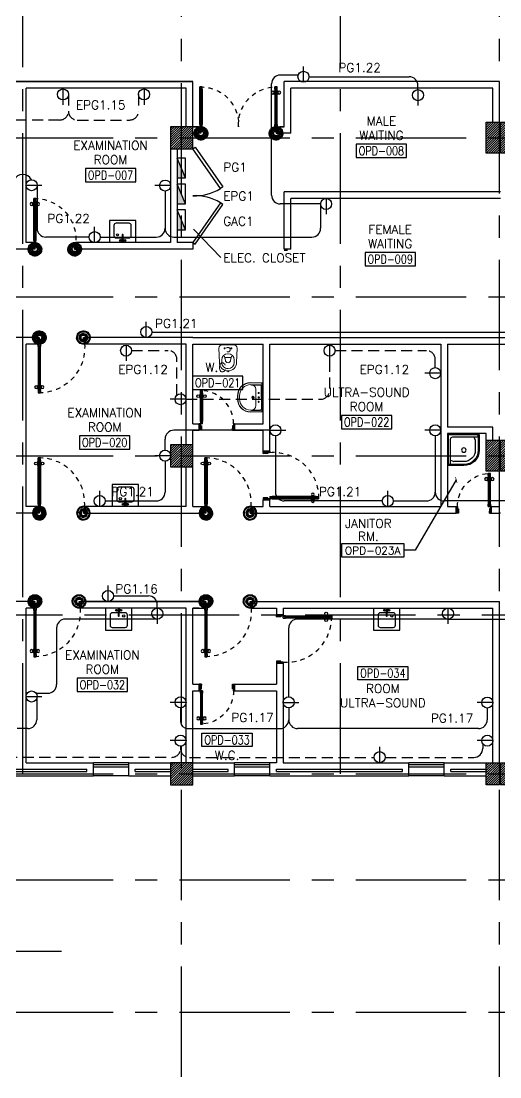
# Model space of a CAD drawing. Extents: x -0.4 to 91.7, y -13.2 to 78.1.
# Drawn here: x 32.76 to 43.61, y -1.11 to 22.79 of the extents above; entities that cross this region are included whole.
import ezdxf
from ezdxf.enums import TextEntityAlignment as Align

# ---------------------------------------------------------------- set-up
doc = ezdxf.new("R2010")
doc.units = 0
doc.header["$MEASUREMENT"] = 0
for name, pattern in [('CENTERX2', [4, 2.5, -0.5, 0.5, -0.5]), ('DASHED', [0.75, 0.5, -0.25]), ('HIDDEN', [0.375, 0.25, -0.125]), ('HIDDEN2', [0.1875, 0.125, -0.0625])]:
    doc.linetypes.add(name, pattern=pattern)
doc.layers.get('0').update_dxf_attribs({"color": 11, "linetype": 'CONTINUOUS'})
for name, color, linetype in [('AXES', 11, 'CENTERX2'), ('COL', 11, 'CONTINUOUS'), ('DOOR', 11, 'CONTINUOUS'), ('E-CLINE', 4, 'CONTINUOUS'), ('E-HLINE', 4, 'HIDDEN'), ('E-PANELBX', 3, 'CONTINUOUS'), ('E-SOCKETS', 4, 'CONTINUOUS'), ('E-WI', 6, 'CONTINUOUS'), ('EJ', 11, 'CONTINUOUS'), ('FIX', 11, 'CONTINUOUS'), ('HAT', 11, 'CONTINUOUS'), ('INSUL', 11, 'CONTINUOUS'), ('ME-FIX', 11, 'CONTINUOUS'), ('RM-BOX', 11, 'CONTINUOUS'), ('RM-NAME', 11, 'CONTINUOUS'), ('RM-NO', 11, 'CONTINUOUS'), ('SHAFT', 11, 'CONTINUOUS'), ('TXT', 11, 'CONTINUOUS'), ('WALL', 11, 'CONTINUOUS'), ('WIN', 11, 'CONTINUOUS')]:
    doc.layers.add(name, color=color, linetype=linetype)
doc.styles.add('ROMANS', font='ROMANS.shx', dxfattribs={"width": 0.6})
doc.dimstyles.new('STANDARD in', dxfattribs={"dimtxt": 0.2, "dimasz": 0.1, "dimexe": 0.07, "dimexo": 0.05, "dimgap": 0.1, "dimtad": 1, "dimdec": 0, "dimlfac": 1000, "dimzin": 0, "dimdsep": 46, "dimtxsty": 'ROMANS', "dimblk": 'ARCHTICK', "dimcen": 0.05, "dimdle": 0.05, "dimclrd": 7, "dimclre": 7, "dimclrt": 2, "dimadec": 0, "dimazin": 0, "dimtfac": 1, "dimtdec": 0, "dimtmove": 2, "dimatfit": 3, "dimldrblk": 'ARCHTICK', "dimfxl": 0, "dimtolj": 1, "dimtzin": 0, "dimarcsym": 0})

# ---------------------------------------------------------------- blocks, each defined once
blk = doc.blocks.new('*X122')
at = {"color": 0}
for p, q in [((49339, 10678), (49822, 11161)), ((49339, 10731), (49769, 11161)), ((49339, 10784), (49716, 11161)), ((49339, 10837), (49663, 11161)), ((49339, 10890), (49610, 11161)), ((49339, 10943), (49557, 11161)), ((49339, 10996), (49504, 11161)), ((49339, 11049), (49451, 11161)), ((49339, 11102), (49398, 11161)), ((49339, 11155), (49345, 11161)), ((49375, 10661), (49839, 11125)), ((49428, 10661), (49839, 11072)), ((49481, 10661), (49839, 11019)), ((49534, 10661), (49839, 10966)), ((49587, 10661), (49839, 10913)), ((49640, 10661), (49839, 10860)), ((49693, 10661), (49839, 10807)), ((49746, 10661), (49839, 10754)), ((49799, 10661), (49839, 10701))]:
    blk.add_line(p, q, dxfattribs=at)
blk = doc.blocks.new('COL50')
at = {"layer": 'COL'}
blk.add_lwpolyline([(-250, 250), (-250, -250), (250, -250), (250, 250)], close=True, dxfattribs=at)
blk = doc.blocks.new('RM1')
at = {"layer": 'RM-BOX'}
blk.add_lwpolyline([(570, -200), (-570, -200), (-570, -500), (570, -500)], close=True, dxfattribs=at)
at = {"layer": 'RM-NAME', "style": 'ROMANS'}
for tag, p in [('ROOMNAME1', (0, 324)), ('ROOMNAME2', (0, 0))]:
    blk.add_attdef(tag, text='', height=200, dxfattribs=at).set_placement(p, align=Align.MIDDLE)
at = {"layer": 'RM-NO', "style": 'ROMANS', "width": 0.8}
blk.add_attdef('ROOMNO', text='', height=200, dxfattribs=at).set_placement((0, -350), align=Align.MIDDLE)
blk = doc.blocks.new('*X84')
at = {"color": 0}
for p, q in [((49339, 17891), (49810, 18361)), ((49339, 17944), (49757, 18361)), ((49339, 17997), (49704, 18361)), ((49339, 18050), (49650, 18361)), ((49339, 18103), (49597, 18361)), ((49339, 18156), (49544, 18361)), ((49339, 18209), (49491, 18361)), ((49339, 18262), (49438, 18361)), ((49339, 18315), (49385, 18361)), ((49363, 17861), (49839, 18338)), ((49416, 17861), (49839, 18285)), ((49469, 17861), (49839, 18232)), ((49522, 17861), (49839, 18179)), ((49575, 17861), (49839, 18125)), ((49628, 17861), (49839, 18072)), ((49681, 17861), (49839, 18019)), ((49734, 17861), (49839, 17966)), ((49787, 17861), (49839, 17913))]:
    blk.add_line(p, q, dxfattribs=at)
blk = doc.blocks.new('*X83')
at = {"color": 0}
for p, q in [((49339, 25103), (49797, 25561)), ((49339, 25156), (49744, 25561)), ((49339, 25209), (49691, 25561)), ((49339, 25262), (49638, 25561)), ((49339, 25315), (49585, 25561)), ((49339, 25368), (49532, 25561)), ((49339, 25421), (49479, 25561)), ((49339, 25474), (49426, 25561)), ((49339, 25527), (49373, 25561)), ((49350, 25061), (49839, 25550)), ((49403, 25061), (49839, 25497)), ((49456, 25061), (49839, 25444)), ((49509, 25061), (49839, 25391)), ((49562, 25061), (49839, 25338)), ((49615, 25061), (49839, 25285)), ((49668, 25061), (49839, 25232)), ((49721, 25061), (49839, 25179)), ((49774, 25061), (49839, 25126)), ((49827, 25061), (49839, 25073))]:
    blk.add_line(p, q, dxfattribs=at)
blk = doc.blocks.new('A$C74DC60CF')
at = {"layer": 'DOOR', "color": 0, "linetype": 'ByBlock'}
for p, q in [((81, 1200), (81, 1250)), ((131, 1250), (81, 1250)), ((81, 1250), (131, 1250)), ((81, 1200), (98, 1200)), ((98, 1200), (98, 1220)), ((98, 1220), (114, 1220)), ((114, 1200), (114, 1220)), ((114, 1200), (131, 1200)), ((131, 1200), (131, 1250)), ((65, 1155), (65, 1090)), ((74, 1155), (65, 1155)), ((74, 1090), (65, 1090)), ((74, 1078), (74, 1168)), ((81, 1168), (74, 1168)), ((74, 1155), (74, 1090)), ((81, 1078), (74, 1078)), ((131, 1168), (138, 1168)), ((131, 1078), (138, 1078)), ((138, 1078), (138, 1168)), ((138, 1155), (138, 1090)), ((138, 1155), (147, 1155)), ((138, 1090), (147, 1090)), ((147, 1155), (147, 1090)), ((56, 150), (56, 0)), ((56, 150), (81, 150)), ((106, 0), (56, 0)), ((98, 200), (81, 200)), ((81, 200), (81, 150)), ((131, 150), (81, 150)), ((81, 150), (81, 100)), ((81, 100), (106, 100)), ((98, 180), (98, 200)), ((114, 180), (98, 180)), ((106, 100), (106, 0)), ((131, 200), (114, 200)), ((114, 200), (114, 180)), ((131, 150), (131, 200)), ((1131, 100), (1106, 100)), ((1106, 100), (1106, 0)), ((1131, 150), (1131, 100)), ((1156, 150), (1131, 150)), ((1156, 150), (1156, 0)), ((1156, 0), (1156, 150)), ((1106, 0), (1156, 0))]:
    blk.add_line(p, q, dxfattribs=at)
at = {"layer": 'DOOR', "linetype": 'ByBlock'}
for p, q in [((81, 200), (81, 1200)), ((98, 200), (98, 1200)), ((114, 200), (114, 1200)), ((131, 1200), (131, 200))]:
    blk.add_line(p, q, dxfattribs=at)
at = {"layer": 'DOOR', "color": 9, "linetype": 'ByBlock'}
for p, q in [((106, 0), (56, 114)), ((106, 0), (56, 40)), ((106, 0), (93, 100)), ((1106, 0), (1156, 114)), ((1106, 0), (1119, 100)), ((1106, 0), (1156, 40))]:
    blk.add_line(p, q, dxfattribs=at)
at = {"layer": 'DOOR', "color": 0, "linetype": 'ByBlock'}
for centre in [(32, 1123), (179, 1123)]:
    blk.add_circle(centre, 32.4, dxfattribs=at)
at = {"layer": 'DOOR', "linetype": 'HIDDEN', "ltscale": 0.5}
blk.add_arc((106, 223), 1028, 355.9414, 91.3941, dxfattribs=at)
at = {"layer": 'DOOR', "color": 9, "linetype": 'ByBlock'}
for centre, radius, start, end in [((106, 0), 154, 103.7142, 108.8947), ((106, 0), 134, 100.72, 111.8402), ((106, 0), 114, 102.6226, 115.9162), ((106, 0), 94.4, 90, 121.9818), ((106, 0), 74.4, 90, 132.2236), ((106, 0), 54.4, 90, 156.7926), ((106, 0), 34.4, 90, 180), ((106, 0), 14.4, 90, 180), ((1106, 0), 94.4, 58.0182, 90), ((1106, 0), 74.4, 47.7764, 90), ((1106, 0), 54.4, 23.2074, 90), ((1106, 0), 34.4, 0, 90), ((1106, 0), 14.4, 0, 90), ((1106, 0), 134, 68.1598, 79.28), ((1106, 0), 154, 71.1053, 76.2858)]:
    blk.add_arc(centre, radius, start, end, dxfattribs=at)
blk = doc.blocks.new('WC')
at = {"layer": 'FIX', "lineweight": 20}
for p, q in [((339, 5), (339, -5)), ((395, 76), (490, 60)), ((475, 141), (538, 141)), ((534, 24), (540, 0)), ((540, 0), (534, -24)), ((674, 5), (674, -5)), ((213, -204), (210, -204)), ((490, -60), (395, -76)), ((538, -141), (475, -141))]:
    blk.add_line(p, q, dxfattribs=at)
at = {"layer": 'FIX', "linetype": 'Continuous', "lineweight": 20}
blk.add_line((420, -47), (420, 45), dxfattribs=at)
at = {"layer": 'FIX', "lineweight": 20}
for points in [[(210, -204, -0.414214), (137, -131), (137, 0), (137, 131, -0.414214), (210, 204)], [(727, -5), (727, 5, 0.414214), (538, 194), (210, 204)], [(727, 5), (727, -5, -0.414214), (538, -194), (210, -204)]]:
    blk.add_lwpolyline(points, format="xyb", dxfattribs=at)
at = {"layer": 'FIX', "linetype": 'HIDDEN2', "lineweight": 20, "ltscale": 0.3}
blk.add_circle((245, 0), 49.8, dxfattribs=at)
at = {"layer": 'FIX', "linetype": 'HIDDEN', "lineweight": 20, "ltscale": 0.05}
for centre in [(213, 78), (213, -77)]:
    blk.add_circle(centre, 11.6, dxfattribs=at)
at = {"layer": 'FIX', "lineweight": 20}
for centre, radius, start, end in [((475, 5), 136, 90, 180), ((464, -18), 82, 51.0758, 71.504), ((473, -7), 68.2, 27.1532, 51.0758), ((538, 5), 136, 360, 90), ((475, -5), 136, 180, 270), ((464, 18), 82, 288.496, 308.9242), ((473, 7), 68.2, 308.9242, 332.8468), ((538, -5), 136, 270, 0)]:
    blk.add_arc(centre, radius, start, end, dxfattribs=at)
at = {"layer": 'FIX', "linetype": 'Continuous', "lineweight": 20}
for centre, start, end in [((443, 46), 88.3879, 182.3338), ((442, -46), 177.6662, 271.6121)]:
    blk.add_arc(centre, 22.3, start, end, dxfattribs=at)
blk = doc.blocks.new('LAV1')
at = {"layer": 'FIX', "linetype": 'ByBlock'}
blk.add_line((-328, -25), (328, -25), dxfattribs=at)
at = {"layer": 'FIX', "linetype": 'Continuous', "lineweight": 20}
for p, q in [((-328, -285), (-328, -25)), ((0, -165), (-187, -165)), ((0, -165), (187, -165)), ((328, -285), (328, -25)), ((-288, -285), (-288, -265)), ((287, -285), (287, -265)), ((0, -535), (-38, -535)), ((0, -575), (-38, -575)), ((0, -535), (38, -535)), ((0, -575), (38, -575))]:
    blk.add_line(p, q, dxfattribs=at)
at = {"layer": 'FIX', "linetype": 'ByBlock', "ltscale": 0.3}
for p, q in [((-288, -265), (-288, -60)), ((0, -35), (-262, -35)), ((0, -35), (262, -35)), ((287, -265), (287, -60))]:
    blk.add_line(p, q, dxfattribs=at)
at = {"layer": 'FIX', "linetype": 'DASHED', "lineweight": 20, "ltscale": 0.04}
for p, q in [((-36, -230), (37, -230)), ((0, -194), (0, -266))]:
    blk.add_line(p, q, dxfattribs=at)
at = {"layer": 'FIX', "lineweight": 20}
for p, q in [((-16, -101), (15, -101)), ((0, -85), (0, -116))]:
    blk.add_line(p, q, dxfattribs=at)
at = {"layer": 'FIX', "linetype": 'Continuous', "lineweight": 20}
blk.add_lwpolyline([(295, -25), (0, -25), (-328, -25), (-334, -285, 0.414214), (-38, -582), (0, -582), (38, -582, 0.414214), (334, -285), (328, -25), (0, -25)], format="xyb", dxfattribs=at)
at = {"layer": 'FIX', "linetype": 'HIDDEN', "lineweight": 20, "ltscale": 0.05}
for centre in [(-100, -101), (100, -101)]:
    blk.add_circle(centre, 12.4, dxfattribs=at)
at = {"layer": 'FIX', "lineweight": 20}
for centre, radius in [((0, -230), 29.5), ((0, -230), 22.5), ((0, -101), 15.5)]:
    blk.add_circle(centre, radius, dxfattribs=at)
at = {"layer": 'FIX', "linetype": 'ByBlock', "ltscale": 0.3}
for centre, start, end in [((-262, -60), 90, 180), ((262, -60), 0, 90)]:
    blk.add_arc(centre, 25, start, end, dxfattribs=at)
at = {"layer": 'FIX', "linetype": 'Continuous', "lineweight": 20}
for centre, radius, start, end in [((-187, -265), 100, 90, 180), ((187, -265), 100, 0, 90), ((-38, -285), 290, 180, 270), ((-38, -285), 250, 180, 270), ((38, -285), 290, 270, 0), ((38, -285), 250, 270, 0)]:
    blk.add_arc(centre, radius, start, end, dxfattribs=at)
blk = doc.blocks.new('JAN-001')
for p, q in [((730, -30), (30, -30)), ((30, -30), (30, -730)), ((80, -130), (80, -705)), ((705, -80), (130, -80)), ((610, -80), (635, -152)), ((640, -380), (640, -184)), ((688, -30), (704, -76)), ((705, -380), (705, -84)), ((730, -380), (730, -30)), ((30, -688), (76, -704)), ((80, -610), (152, -635)), ((84, -705), (380, -705)), ((184, -640), (380, -640)), ((30, -730), (380, -730))]:
    blk.add_line(p, q)
blk.add_circle((380, -380), 50)
for centre, radius, start, end in [((130, -130), 50, 90, 180), ((540, -184), 100, 0, 19.0039), ((680, -84), 25, 0, 19.0039), ((380, -380), 350, 270, 0), ((380, -380), 325, 270, 0), ((380, -380), 260, 270, 0), ((84, -680), 25, 250.9961, 270), ((184, -540), 100, 250.9961, 270)]:
    blk.add_arc(centre, radius, start, end)
blk = doc.blocks.new('A$C272A55A0')
at = {"layer": 'DOOR', "color": 0, "linetype": 'ByBlock'}
for p, q in [((0, 900), (0, 1050)), ((50, 1050), (0, 1050)), ((50, 950), (50, 1050)), ((1750, 950), (1750, 1050)), ((1750, 1050), (1800, 1050)), ((1800, 1050), (1800, 900)), ((0, 900), (25, 900)), ((25, 950), (50, 950)), ((25, 900), (25, 950)), ((75, 900), (25, 900)), ((25, 850), (25, 900)), ((42, 850), (25, 850)), ((58, 870), (42, 870)), ((42, 870), (42, 850)), ((58, 850), (58, 870)), ((75, 850), (58, 850)), ((75, 900), (75, 850)), ((1725, 900), (1775, 900)), ((1725, 900), (1725, 850)), ((1725, 850), (1742, 850)), ((1742, 870), (1758, 870)), ((1742, 850), (1742, 870)), ((1775, 950), (1750, 950)), ((1758, 870), (1758, 850)), ((1758, 850), (1775, 850)), ((1775, 900), (1775, 950)), ((1800, 900), (1775, 900)), ((1775, 850), (1775, 900)), ((25, 50), (42, 50)), ((25, 50), (25, 0)), ((25, 0), (75, 0)), ((75, 0), (25, 0)), ((42, 50), (42, 30)), ((42, 30), (58, 30)), ((58, 50), (75, 50)), ((58, 50), (58, 30)), ((75, 50), (75, 0)), ((1718, 160), (1709, 160)), ((1709, 95), (1709, 160)), ((1718, 95), (1709, 95)), ((1725, 173), (1718, 173)), ((1718, 173), (1718, 83)), ((1718, 95), (1718, 160)), ((1725, 83), (1718, 83)), ((1742, 50), (1725, 50)), ((1725, 50), (1725, 0)), ((1775, 0), (1725, 0)), ((1725, 0), (1775, 0)), ((1742, 50), (1742, 30)), ((1758, 30), (1742, 30)), ((1775, 50), (1758, 50)), ((1758, 50), (1758, 30)), ((1775, 173), (1782, 173)), ((1775, 83), (1782, 83)), ((1775, 50), (1775, 0)), ((1782, 173), (1782, 83)), ((1782, 160), (1791, 160)), ((1782, 95), (1782, 160)), ((1782, 95), (1791, 95)), ((1791, 95), (1791, 160))]:
    blk.add_line(p, q, dxfattribs=at)
at = {"layer": 'DOOR', "color": 9, "linetype": 'ByBlock'}
for p, q in [((50, 1050), (0, 1010)), ((50, 1050), (0, 937)), ((50, 1050), (37, 950)), ((1750, 1050), (1800, 1010)), ((1750, 1050), (1800, 937)), ((1750, 1050), (1763, 950))]:
    blk.add_line(p, q, dxfattribs=at)
at = {"layer": 'DOOR', "linetype": 'ByBlock'}
for p, q in [((25, 850), (25, 50)), ((42, 850), (42, 50)), ((58, 850), (58, 50)), ((75, 50), (75, 850)), ((1725, 50), (1725, 850)), ((1742, 850), (1742, 50)), ((1758, 850), (1758, 50)), ((1775, 850), (1775, 50))]:
    blk.add_line(p, q, dxfattribs=at)
at = {"layer": 'DOOR', "color": 0, "linetype": 'ByBlock'}
for centre in [(1676, 128), (1824, 128)]:
    blk.add_circle(centre, 32.4, dxfattribs=at)
at = {"layer": 'DOOR', "color": 9, "linetype": 'ByBlock'}
for centre, radius, start, end in [((50, 1050), 54.4, 203.2074, 270), ((50, 1050), 74.4, 227.7764, 270), ((50, 1050), 94.4, 238.0182, 270), ((50, 1050), 34.4, 180, 270), ((50, 1050), 14.4, 180, 270), ((1750, 1050), 14.4, 270, 0), ((1750, 1050), 34.4, 270, 0), ((1750, 1050), 54.4, 270, 336.7926), ((1750, 1050), 74.4, 270, 312.2236), ((1750, 1050), 94.4, 270, 301.9818), ((50, 1050), 114, 244.0838, 257.3774), ((50, 1050), 134, 248.1598, 259.28), ((50, 1050), 154, 251.1053, 256.2858), ((1750, 1050), 114, 282.6226, 295.9162), ((1750, 1050), 134, 280.72, 291.8402), ((1750, 1050), 154, 283.7142, 288.8947)]:
    blk.add_arc(centre, radius, start, end, dxfattribs=at)
at = {"layer": 'DOOR', "linetype": 'HIDDEN', "ltscale": 0.5}
for centre, start, end in [((50, 851), 268.3174, 3.2965), ((1750, 851), 176.7035, 271.6826)]:
    blk.add_arc(centre, 851, start, end, dxfattribs=at)
at = {"layer": 'WALL', "linetype": 'ByBlock'}
blk.add_line((1800, 900), (1800, 1050), dxfattribs=at)
blk = doc.blocks.new('C11')
at = {"layer": 'HAT'}
h = blk.add_hatch(dxfattribs=at)
h.set_pattern_fill('ANSI31', color=256, scale=300, style=0)
h.set_pattern_definition([(45, (-383765.23, -62181), (-26.5165043, 26.5165043), [])])
h.paths.add_polyline_path([(-20, 350), (-20, 700), (-320, 700), (-320, 350)])
h.paths.add_polyline_path([(-320, 0), (-20, 0), (-20, 350), (-320, 350)])
h = blk.add_hatch(dxfattribs=at)
h.set_pattern_fill('ANSI31', color=256, scale=300, style=0)
h.set_pattern_definition([(45, (-383445.23, -62181), (-26.5165043, 26.5165043), [])])
h.paths.add_polyline_path([(300, 350), (300, 700), (0, 700), (0, 350)])
h.paths.add_polyline_path([(0, 0), (300, 0), (300, 350), (0, 350)])
at = {"layer": 'COL'}
for points in [[(-20, 700), (-20, 0), (-320, 0), (-320, 700)], [(300, 700), (300, 0), (0, 0), (0, 700)]]:
    blk.add_lwpolyline(points, close=True, dxfattribs=at)
blk = doc.blocks.new('C-300')
at = {"layer": 'HAT', "linetype": 'ByBlock', "ltscale": 0.3}
h = blk.add_hatch(dxfattribs=at)
h.set_pattern_fill('ANSI31', color=8, scale=300, style=0)
h.set_pattern_definition([(45, (-258496.182, -82361.005), (-26.5165043, 26.5165043), [])])
h.paths.add_polyline_path([(300, 500), (0, 500), (0, 250), (300, 250)])
h.paths.add_polyline_path([(300, 250), (0, 250), (0, 0), (300, 0)])
at = {"layer": 'COL'}
blk.add_lwpolyline([(0, 500), (300, 500), (300, 0), (0, 0)], close=True, dxfattribs=at)
blk = doc.blocks.new('C-300A')
at = {"layer": 'SHAFT', "color": 6, "linetype": 'ByBlock', "ltscale": 0.3}
for p in [(-300, 0), (20, 0)]:
    blk.add_blockref('C-300', p, dxfattribs=at)
blk = doc.blocks.new('DOOR80')
at = {"layer": 'DOOR', "color": 7, "linetype": 'ByBlock'}
for p, q in [((-150, 800), (0, 800)), ((-150, 800), (-150, 775)), ((0, 800), (-150, 800)), ((-150, 775), (-100, 775)), ((0, 750), (-114, 800)), ((-100, 775), (-100, 750)), ((0, 750), (-100, 763)), ((-100, 750), (0, 750)), ((0, 750), (-40, 800)), ((0, 750), (0, 800)), ((-850, 75), (-900, 75)), ((-900, 75), (-900, 25)), ((-900, 25), (-900, 75)), ((-850, 25), (-900, 25)), ((-850, 58), (-870, 58)), ((-870, 42), (-870, 58)), ((-850, 42), (-870, 42)), ((-850, 58), (-850, 75)), ((-850, 25), (-850, 42)), ((-727, 82), (-817, 82)), ((-817, 75), (-817, 82)), ((-817, 25), (-817, 18)), ((-727, 18), (-817, 18)), ((-805, 91), (-740, 91)), ((-805, 82), (-805, 91)), ((-805, 82), (-740, 82)), ((-805, 18), (-740, 18)), ((-805, 18), (-805, 9)), ((-805, 9), (-740, 9)), ((-740, 82), (-740, 91)), ((-740, 18), (-740, 9)), ((-727, 75), (-727, 82)), ((-727, 25), (-727, 18)), ((-150, 75), (-200, 75)), ((-200, 75), (-200, 58)), ((-200, 58), (-180, 58)), ((-180, 42), (-200, 42)), ((-200, 42), (-200, 25)), ((-200, 25), (-150, 25)), ((-180, 58), (-180, 42)), ((-150, 75), (-150, 25)), ((-150, 25), (-100, 25)), ((-150, 0), (-150, 25)), ((0, 0), (-150, 0)), ((0, 50), (-114, 0)), ((-100, 25), (-100, 50)), ((0, 50), (-100, 37)), ((-100, 50), (0, 50)), ((0, 50), (-40, 0)), ((0, 50), (0, 0))]:
    blk.add_line(p, q, dxfattribs=at)
at = {"layer": 'DOOR', "linetype": 'ByBlock'}
for p, q in [((-850, 75), (-200, 75)), ((-200, 58), (-850, 58)), ((-200, 42), (-850, 42)), ((-200, 25), (-850, 25))]:
    blk.add_line(p, q, dxfattribs=at)
at = {"layer": 'DOOR', "color": 7, "linetype": 'ByBlock'}
for centre in [(-772, 124), (-772, -24)]:
    blk.add_circle(centre, 32.4, dxfattribs=at)
at = {"layer": 'DOOR', "linetype": 'HIDDEN', "ltscale": 0.5}
blk.add_arc((-149, 23), 752, 90.0695, 176.0204, dxfattribs=at)
at = {"layer": 'DOOR', "color": 7, "linetype": 'ByBlock'}
for centre, radius, start, end in [((0, 750), 154, 161.1053, 166.2858), ((0, 750), 134, 158.1598, 169.28), ((0, 750), 94.4, 148.0182, 180), ((0, 750), 74.4, 137.7764, 180), ((0, 750), 54.4, 113.2074, 180), ((0, 750), 34.4, 90, 180), ((0, 750), 14.4, 90, 180), ((0, 50), 154, 193.7142, 198.8947), ((0, 50), 134, 190.72, 201.8402), ((0, 50), 114, 192.6226, 205.9162), ((0, 50), 94.4, 180, 211.9818), ((0, 50), 74.4, 180, 222.2236), ((0, 50), 54.4, 180, 246.7926), ((0, 50), 34.4, 180, 270), ((0, 50), 14.4, 180, 270)]:
    blk.add_arc(centre, radius, start, end, dxfattribs=at)
blk = doc.blocks.new('A$C24ED45A6')
at = {"layer": 'DOOR', "color": 0, "linetype": 'ByBlock'}
for p, q in [((909, 1055), (909, 990)), ((918, 1055), (909, 1055)), ((918, 990), (909, 990)), ((918, 978), (918, 1068)), ((925, 1068), (918, 1068)), ((918, 1055), (918, 990)), ((925, 978), (918, 978)), ((925, 1100), (925, 1150)), ((925, 1150), (975, 1150)), ((975, 1150), (925, 1150)), ((942, 1100), (925, 1100)), ((942, 1100), (942, 1120)), ((958, 1120), (942, 1120)), ((958, 1100), (958, 1120)), ((975, 1100), (958, 1100)), ((975, 1100), (975, 1150)), ((975, 1068), (982, 1068)), ((975, 978), (982, 978)), ((982, 978), (982, 1068)), ((982, 1055), (982, 990)), ((982, 1055), (991, 1055)), ((982, 990), (991, 990)), ((991, 1055), (991, 990)), ((0, 0), (0, 150)), ((0, 150), (25, 150)), ((50, 0), (0, 0)), ((25, 150), (25, 100)), ((25, 100), (50, 100)), ((50, 100), (50, 0)), ((925, 150), (925, 200)), ((925, 200), (942, 200)), ((925, 150), (975, 150)), ((942, 200), (942, 180)), ((942, 180), (958, 180)), ((975, 100), (950, 100)), ((950, 100), (950, 0)), ((958, 180), (958, 200)), ((958, 200), (975, 200)), ((975, 200), (975, 150)), ((1000, 150), (975, 150)), ((975, 150), (975, 100)), ((1000, 150), (1000, 0)), ((950, 0), (1000, 0))]:
    blk.add_line(p, q, dxfattribs=at)
at = {"layer": 'DOOR', "linetype": 'ByBlock'}
for p, q in [((925, 1100), (925, 200)), ((942, 200), (942, 1100)), ((958, 200), (958, 1100)), ((975, 200), (975, 1100))]:
    blk.add_line(p, q, dxfattribs=at)
at = {"layer": 'DOOR', "color": 9, "linetype": 'ByBlock'}
for p, q in [((50, 0), (0, 114)), ((50, 0), (0, 40)), ((50, 0), (37, 100)), ((950, 0), (1000, 114)), ((950, 0), (963, 100)), ((950, 0), (1000, 40))]:
    blk.add_line(p, q, dxfattribs=at)
at = {"layer": 'DOOR', "color": 0, "linetype": 'ByBlock'}
for centre in [(876, 1023), (1024, 1023)]:
    blk.add_circle(centre, 32.4, dxfattribs=at)
at = {"layer": 'DOOR', "linetype": 'HIDDEN', "ltscale": 0.5}
blk.add_arc((950, 222), 928, 88.456, 184.4816, dxfattribs=at)
at = {"layer": 'DOOR', "color": 9, "linetype": 'ByBlock'}
for centre, radius, start, end in [((50, 0), 154, 103.7142, 108.8947), ((50, 0), 134, 100.72, 111.8402), ((50, 0), 114, 102.6226, 115.9162), ((50, 0), 94.4, 90, 121.9818), ((50, 0), 74.4, 90, 132.2236), ((50, 0), 54.4, 90, 156.7926), ((50, 0), 34.4, 90, 180), ((50, 0), 14.4, 90, 180), ((950, 0), 94.4, 58.0182, 90), ((950, 0), 74.4, 47.7764, 90), ((950, 0), 54.4, 23.2074, 90), ((950, 0), 34.4, 0, 90), ((950, 0), 14.4, 0, 90), ((950, 0), 134, 68.1598, 79.28), ((950, 0), 114, 64.0838, 77.3774), ((950, 0), 154, 71.1053, 76.2858)]:
    blk.add_arc(centre, radius, start, end, dxfattribs=at)
at = {"layer": 'WALL'}
blk.add_line((1000, 0), (1000, 150), dxfattribs=at)
blk = doc.blocks.new('A$C180A3EE7')
at = {"layer": 'ME-FIX'}
blk.add_lwpolyline([(0.593, 0), (0.593, 0.5), (0, 0.5), (0, 0)], dxfattribs=at)
blk.add_lwpolyline([(0.309, 0.107), (0.443, 0.107, 0.414214), (0.493, 0.157), (0.493, 0.388, 0.414214), (0.443, 0.438), (0.15, 0.438, 0.414214), (0.1, 0.388), (0.1, 0.157, 0.414214), (0.15, 0.107), (0.284, 0.107)], format="xyb", dxfattribs=at)
blk.add_lwpolyline([(0.28, 0.019), (0.312, 0.019), (0.306, 0.174, 1), (0.286, 0.174)], format="xyb", close=True, dxfattribs=at)
for centre, radius in [((0.182, 0.177), 0.0255), ((0.247, 0.05), 0.0217), ((0.247, 0.05), 0.014), ((0.346, 0.05), 0.0217), ((0.346, 0.05), 0.014)]:
    blk.add_circle(centre, radius, dxfattribs=at)
blk = doc.blocks.new('E-PBX')
at = {"layer": 'E-PANELBX'}
h = blk.add_hatch(color=256, dxfattribs=at)
h.paths.add_polyline_path([(34, 190), (-225, 190), (34, 81)])
h.paths.add_polyline_path([(225, 190), (34, 190), (34, 81), (225, 0)])
blk.add_line((225, 0), (-225, 190), dxfattribs=at)
blk.add_lwpolyline([(-225, 190), (225, 190), (225, 0), (-225, 0)], close=True, dxfattribs=at)

msp = doc.modelspace()

# ---------------------------------------------------------------- linework, layer by layer
at = {"layer": 'AXES'}
for p, q in [((36.4014, -1.1143), (36.4014, 77.3632)), ((43.6014, -1.1143), (43.6014, 77.0224)), ((32.8014, 5.75), (32.8014, 64.57)), ((40.0014, 5.75), (40.0014, 64.57)), ((0.35, 20.15), (69.4414, 20.15)), ((0.35, 16.55), (69.4414, 16.55)), ((0.35, 12.95), (69.4414, 12.95)), ((11.2014, 9.35), (69.4414, 9.35)), ((0.35, 5.75), (70.6414, 5.75)), ((0.35, 3.35), (69.4414, 3.35)), ((0.35, 3.35), (77.8414, 3.35)), ((0.35, 0.35), (67.6414, 0.35)), ((0.35, 0.35), (67.6414, 0.35))]:
    msp.add_line(p, q, dxfattribs=at)
at = {"layer": 'E-CLINE', "color": 4}
for p, q in [((39.0425, 21.57), (38.637, 21.57)), ((41.7554, 21.2387), (41.7554, 21.33)), ((38.7264, 17.6032), (38.8014, 17.6032)), ((33.5671, 9.05), (33.5671, 7.7703)), ((33.1035, 7.5703), (33.3671, 7.5703)), ((33.1172, 7.4981), (33.1172, 6.9734)), ((36.3781, 7.2408), (36.3781, 6.9234)), ((38.8281, 7.2408), (38.8281, 6.9734)), ((43.3264, 7.2364), (43.3264, 6.9734)), ((32.9172, 6.7734), (32.6747, 6.7734)), ((36.5281, 6.7734), (38.6285, 6.7734)), ((43.1264, 6.7734), (39.0285, 6.7734)), ((43.2219, 6.4299), (43.2219, 6.3201))]:
    msp.add_line(p, q, dxfattribs=at)
at = {"layer": 'E-CLINE'}
for p, q in [((39.2859, 21.53), (41.5554, 21.53)), ((38.437, 18.85), (38.437, 21.37)), ((33.1264, 19.0754), (33.1264, 18.1)), ((36.0264, 18.9428), (36.0264, 18.1)), ((39.5493, 18.65), (38.637, 18.65)), ((39.5493, 18.65), (39.5493, 18.1)), ((34.3051, 17.9), (33.3264, 17.9)), ((34.5551, 17.9), (35.8264, 17.9)), ((36.2264, 17.9), (39.3493, 17.9)), ((35.7246, 15.75), (45.0322, 15.75)), ((38.4014, 13.5265), (36.2264, 13.5265)), ((38.5264, 13.4015), (38.5264, 12.125)), ((42.1464, 13.4015), (42.1464, 12.125)), ((36.0264, 13.075), (36.0264, 13.3265)), ((36.0264, 12.825), (36.0264, 12.125)), ((34.6693, 11.925), (35.8264, 11.925)), ((40.9465, 11.925), (38.7264, 11.925)), ((41.1965, 11.925), (41.9464, 11.925)), ((45.0203, 11.925), (42.3464, 11.925)), ((34.8585, 9.775), (35.6502, 9.775)), ((35.8502, 9.5), (35.8502, 9.575)), ((35.8502, 9.25), (33.7671, 9.25)), ((42.4343, 9.25), (39.0264, 9.25)), ((42.4343, 9.25), (45.1276, 9.25)), ((38.8264, 7.4908), (38.8264, 9.05))]:
    msp.add_line(p, q, dxfattribs=at)
for centre, radius, start, end in [((38.637, 21.37), 0.2, 90, 180), ((41.5554, 21.33), 0.2, 0, 90), ((32.8033, 19.0977), 0.2232, 27.41543, 154.75293), ((38.637, 18.85), 0.2, 180, 270), ((33.3264, 18.1), 0.2, 180, 270), ((35.8264, 18.1), 0.2, 270, 0), ((36.2264, 18.1), 0.2, 180, 270), ((39.3493, 18.1), 0.2, 270, 0), ((36.2264, 13.3265), 0.2, 90, 180), ((35.8264, 12.125), 0.2, 270, 0), ((38.7264, 12.125), 0.2, 180, 270), ((41.9464, 12.125), 0.2, 270, 0), ((42.3464, 12.125), 0.2, 180, 270), ((35.6502, 9.575), 0.2, 0, 90), ((33.7671, 9.05), 0.2, 90, 180), ((39.0264, 9.05), 0.2, 90, 180), ((43.0219, 6.3201), 0.2, 270, 0)]:
    msp.add_arc(centre, radius, start, end, dxfattribs=at)
at = {"layer": 'E-CLINE', "color": 4}
for centre, radius, start, end in [((33.3671, 7.7703), 0.2, 270, 0), ((32.9172, 6.9734), 0.2, 270, 0), ((38.6281, 6.9734), 0.2, 270, 0), ((38.6281, 6.9734), 0.2, 270, 0), ((39.0281, 6.9734), 0.2, 180, 270), ((43.1264, 6.9734), 0.2, 270, 0), ((36.5281, 6.9234), 0.15, 180, 270)]:
    msp.add_arc(centre, radius, start, end, dxfattribs=at)
at = {"layer": 'E-HLINE', "color": 4}
for p, q in [((33.8372, 21.13), (33.8372, 20.7507)), ((35.4236, 21.13), (35.4236, 20.7507)), ((33.6372, 20.5507), (32.0933, 20.5507)), ((34.0372, 20.5507), (35.2236, 20.5507)), ((35.2677, 15.33), (36.0952, 15.33)), ((39.8769, 15.33), (41.9464, 15.33)), ((36.2952, 14.324), (36.2952, 15.13)), ((39.7519, 15.0967), (39.7519, 14.429)), ((42.1464, 14.9441), (42.1464, 15.13)), ((36.5014, 14.229), (39.5519, 14.229)), ((36.3764, 6.3735), (36.3764, 6.3201)), ((29.4264, 6.125), (36.1325, 6.125)), ((36.5764, 6.1201), (40.764, 6.1201)), ((41.0138, 6.1201), (43.0219, 6.1201))]:
    msp.add_line(p, q, dxfattribs=at)
for centre, start, end in [((33.6372, 20.7507), 270, 0), ((34.0372, 20.7507), 180, 270), ((35.2236, 20.7507), 270, 0), ((36.0952, 15.13), 0, 90), ((41.9464, 15.13), 0, 90), ((39.5519, 14.429), 270, 0), ((36.1764, 6.3201), 270, 0), ((36.5764, 6.3201), 180, 270)]:
    msp.add_arc(centre, 0.2, start, end, dxfattribs=at)
at = {"layer": 'E-SOCKETS'}
for p, q in [((39.1609, 21.405), (39.1609, 21.7633)), ((33.7122, 21.255), (33.7122, 20.8967)), ((35.5486, 21.255), (35.5486, 20.8967)), ((41.755, 21.2387), (41.755, 20.8804)), ((32.8764, 19.0754), (33.2348, 19.0754)), ((36.1514, 19.0678), (35.7931, 19.0678)), ((39.6743, 18.775), (39.6743, 18.4167)), ((34.4301, 17.775), (34.4301, 18.1333)), ((35.5996, 15.625), (35.5996, 15.9833)), ((35.1427, 15.455), (35.1427, 15.0967)), ((39.7519, 15.455), (39.7519, 15.0967)), ((42.2714, 14.8191), (41.9131, 14.8191)), ((36.5014, 14.229), (36.1431, 14.229)), ((38.4014, 13.5265), (38.7598, 13.5265)), ((42.2714, 13.5265), (41.9131, 13.5265)), ((36.1514, 12.95), (35.7931, 12.95)), ((34.5443, 11.8), (34.5443, 12.1583)), ((41.0715, 11.8), (41.0715, 12.1583)), ((34.7335, 9.65), (34.7335, 10.0083)), ((35.8502, 9.5), (35.8502, 9.1417)), ((42.4343, 9.5), (42.4343, 9.1417)), ((32.8764, 7.4981), (33.2348, 7.4981)), ((36.5014, 7.3658), (36.1431, 7.3658)), ((38.7014, 7.3658), (39.0598, 7.3658)), ((43.4514, 7.3614), (43.0931, 7.3614)), ((36.5014, 6.4985), (36.1431, 6.4985)), ((43.4514, 6.4985), (43.0931, 6.4985)), ((40.8889, 6), (40.8889, 6.3583))]:
    msp.add_line(p, q, dxfattribs=at)
for centre in [(39.1609, 21.53), (33.7122, 21.13), (35.5486, 21.13), (41.755, 21.1137), (33.0014, 19.0754), (36.0264, 19.0678), (39.6743, 18.65), (34.4301, 17.9), (35.5996, 15.75), (35.1427, 15.33), (39.7519, 15.33), (42.1464, 14.8191), (36.3764, 14.229), (38.5264, 13.5265), (42.1464, 13.5265), (36.0264, 12.95), (34.5443, 11.925), (41.0715, 11.925), (34.7335, 9.775), (35.8502, 9.375), (42.4343, 9.375), (33.0014, 7.4981), (36.3764, 7.3658), (38.8264, 7.3658), (43.3264, 7.3614), (36.3764, 6.4985), (43.3264, 6.4985), (40.8889, 6.125)]:
    msp.add_circle(centre, 0.125, dxfattribs=at)
at = {"layer": 'E-WI', "color": 4}
for points in [[(36.5075, 19.4839, 0, 0.1162, 0), (36.7397, 19.4939, 0, 0, 0), (36.8111, 19.4978, 0, 0, 0), (37.2136, 19.4997, 0, 0, 0)], [(36.5075, 18.831, 0, 0.1162, 0), (36.7397, 18.8409, 0, 0, 0), (36.8111, 18.8448, 0, 0, 0), (37.2136, 18.8467, 0, 0, 0)], [(36.5075, 18.2596, 0, 0.1162, 0), (36.7397, 18.2695, 0, 0, 0), (36.8111, 18.2734, 0, 0, 0), (37.2136, 18.2754, 0, 0, 0)]]:
    msp.add_lwpolyline(points, format="xyseb", dxfattribs=at)
at = {"layer": 'HAT'}
msp.add_line((36.6714, 18.0784), (37.2917, 17.4416), dxfattribs=at)
at = {"layer": 'INSUL'}
for p, q in [((31.3514, 5.85), (34.2514, 5.85)), ((31.3514, 5.8), (34.2514, 5.8)), ((34.2514, 5.8), (34.2514, 5.85)), ((35.3514, 5.8), (35.3514, 5.85)), ((35.3514, 5.85), (36.1514, 5.85)), ((35.3514, 5.8), (36.1514, 5.8)), ((36.6514, 5.85), (37.4514, 5.85)), ((36.6514, 5.8), (37.4514, 5.8)), ((37.4514, 5.8), (37.4514, 5.85)), ((38.5514, 5.85), (41.4014, 5.85)), ((38.5514, 5.8), (38.5514, 5.85)), ((38.5514, 5.8), (41.4014, 5.8)), ((41.4014, 5.8), (41.4014, 5.85)), ((42.5014, 5.8), (42.5014, 5.85)), ((42.5014, 5.85), (43.3014, 5.85)), ((42.5014, 5.8), (43.3014, 5.8))]:
    msp.add_line(p, q, dxfattribs=at)
at = {"layer": 'RM-BOX'}
msp.add_lwpolyline([(41.4444, 10.9588), (40.0256, 10.9588), (40.0256, 10.6588), (41.4444, 10.6588)], close=True, dxfattribs=at)
at = {"layer": 'TXT', "color": 6}
msp.add_line((22.1874, 1.7351), (33.6821, 1.7351), dxfattribs=at)
at = {"layer": 'WALL'}
for p, q in [((36.6514, 21.425), (30.4764, 21.425)), ((31.8514, 21.425), (36.6514, 21.425)), ((36.6514, 20.4), (36.6514, 21.425)), ((43.6014, 21.425), (38.7264, 21.425)), ((38.7264, 20.4), (38.7264, 21.425)), ((43.6014, 20.4), (43.6014, 21.425)), ((36.5014, 21.275), (32.8764, 21.275)), ((32.8764, 17.775), (32.8764, 21.275)), ((36.5014, 20.4), (36.5014, 21.275)), ((43.4514, 21.275), (38.8764, 21.275)), ((38.8764, 20.25), (38.8764, 21.275)), ((43.4514, 20.5), (43.4514, 21.275)), ((36.6514, 20.4), (36.7889, 20.4)), ((36.7889, 20.4), (36.6514, 20.4)), ((36.7889, 20.4), (36.7889, 20.25)), ((38.5889, 20.4), (38.5889, 20.25)), ((38.5889, 20.4), (38.7264, 20.4)), ((38.7264, 20.4), (38.6264, 20.4)), ((36.7889, 20.25), (36.6514, 20.25)), ((36.7264, 20.25), (36.7889, 20.25)), ((38.7264, 20.25), (38.5889, 20.25)), ((38.8764, 20.25), (38.6264, 20.25)), ((36.1514, 19.9), (36.1514, 17.775)), ((36.3014, 19.9), (36.3014, 17.775)), ((43.6214, 18.925), (38.7264, 18.925)), ((38.7264, 17.625), (38.7264, 18.925)), ((43.6214, 18.775), (38.8764, 18.775)), ((38.8764, 17.625), (38.8764, 18.775)), ((33.0264, 17.775), (32.8764, 17.775)), ((33.0264, 17.625), (33.0264, 17.775)), ((34.0264, 17.625), (34.0264, 17.775)), ((36.1514, 17.775), (34.0264, 17.775)), ((36.6514, 17.775), (36.3014, 17.775)), ((36.6514, 17.775), (36.6514, 17.625)), ((33.0264, 17.625), (30.2514, 17.625)), ((36.6514, 17.625), (34.0264, 17.625)), ((38.8764, 17.625), (38.7264, 17.625)), ((33.1264, 15.625), (32.4764, 15.625)), ((33.1264, 15.475), (33.1264, 15.625)), ((36.6514, 15.625), (34.2264, 15.625)), ((34.2264, 15.475), (34.2264, 15.625)), ((36.6514, 15.625), (46.0964, 15.625)), ((32.8764, 11.8), (32.8764, 15.475)), ((33.1264, 15.475), (32.8764, 15.475)), ((33.1264, 15.475), (33.1264, 15.475)), ((36.5014, 15.475), (34.2264, 15.475)), ((34.2264, 15.475), (34.2264, 15.475)), ((36.5014, 13.2), (36.5014, 15.475)), ((36.6514, 13.675), (36.6514, 15.475)), ((36.6514, 15.475), (38.2514, 15.475)), ((38.2514, 13.675), (38.2514, 15.475)), ((38.4014, 15.475), (42.2714, 15.475)), ((38.4014, 13.05), (38.4014, 15.475)), ((42.2714, 15.475), (42.2714, 11.8)), ((42.4214, 15.475), (45.9464, 15.475)), ((42.4214, 15.475), (42.4214, 13.6)), ((36.6514, 13.675), (36.8014, 13.675)), ((36.8014, 13.675), (36.8014, 13.525)), ((36.8014, 13.525), (36.8014, 13.675)), ((37.6014, 13.675), (37.6014, 13.525)), ((37.6014, 13.525), (37.6014, 13.675)), ((37.6014, 13.675), (38.2514, 13.675)), ((36.6514, 13.2), (36.6514, 13.525)), ((36.6514, 13.525), (36.8014, 13.525)), ((37.6014, 13.525), (38.2514, 13.525)), ((38.2514, 13.05), (38.2514, 13.525)), ((43.3014, 13.6), (42.4214, 13.6)), ((43.4514, 13.6), (42.4214, 13.6)), ((42.4214, 13.45), (42.4214, 11.8)), ((43.3014, 13.45), (42.4214, 13.45)), ((43.3014, 13.3), (43.3014, 13.45)), ((43.4514, 13.3), (43.4514, 13.6)), ((38.2514, 13.05), (38.4014, 13.05)), ((36.5014, 11.8), (36.5014, 12.7)), ((36.6514, 11.8), (36.6514, 12.7)), ((33.1264, 11.8), (32.8764, 11.8)), ((33.1264, 11.65), (33.1264, 11.8)), ((36.5014, 11.8), (34.2264, 11.8)), ((34.2264, 11.65), (34.2264, 11.8)), ((36.6514, 11.8), (36.9014, 11.8)), ((36.9014, 11.65), (36.9014, 11.8)), ((38.0014, 11.8), (38.2514, 11.8)), ((38.0014, 11.65), (38.0014, 11.8)), ((38.2514, 11.8), (38.2514, 11.95)), ((38.2514, 11.95), (38.4014, 11.95)), ((38.4014, 11.8), (38.4014, 11.95)), ((38.4014, 11.8), (42.2714, 11.8)), ((42.4214, 11.8), (42.6214, 11.8)), ((42.6214, 11.65), (42.6214, 11.8)), ((43.4214, 11.8), (43.6014, 11.8)), ((43.4214, 11.65), (43.4214, 11.8)), ((33.1264, 11.65), (32.4764, 11.65)), ((34.2264, 11.65), (36.9014, 11.65)), ((38.0014, 11.65), (42.6214, 11.65)), ((43.4214, 11.65), (43.6014, 11.65)), ((43.6214, 11.65), (43.6014, 11.65)), ((33.0264, 9.65), (32.5764, 9.65)), ((33.0264, 9.5), (33.0264, 9.65)), ((36.8014, 9.65), (34.1264, 9.65)), ((34.1264, 9.5), (34.1264, 9.65)), ((34.2264, 9.65), (36.9014, 9.65)), ((36.9014, 9.65), (36.9014, 9.5)), ((38.0014, 9.65), (43.6014, 9.65)), ((38.0014, 9.65), (38.0014, 9.5)), ((43.6014, 6), (43.6014, 9.65)), ((32.8764, 6), (32.8764, 9.5)), ((33.0264, 9.5), (32.8764, 9.5)), ((36.5014, 9.5), (34.1264, 9.5)), ((36.5014, 6), (36.5014, 9.5)), ((36.8014, 9.5), (36.6514, 9.5)), ((36.6514, 9.5), (36.9014, 9.5)), ((36.6514, 7.775), (36.6514, 9.5)), ((38.0014, 9.5), (38.5514, 9.5)), ((38.5514, 9.5), (38.5514, 9.35)), ((38.5514, 9.35), (38.7014, 9.35)), ((38.7014, 9.5), (38.7014, 9.35)), ((38.7014, 9.5), (43.4514, 9.5)), ((43.4514, 6), (43.4514, 9.5)), ((38.5514, 8.25), (38.7014, 8.25)), ((38.5514, 8.25), (38.5514, 7.775)), ((38.7014, 8.25), (38.7014, 6)), ((36.6514, 7.775), (36.8014, 7.775)), ((36.8014, 7.625), (36.8014, 7.775)), ((36.8014, 7.625), (36.8014, 7.775)), ((37.6014, 7.625), (37.6014, 7.775)), ((37.6014, 7.625), (37.6014, 7.775)), ((37.6014, 7.775), (38.5514, 7.775)), ((36.6514, 6), (36.6514, 7.625)), ((36.6514, 7.625), (36.8014, 7.625)), ((37.6014, 7.625), (38.5514, 7.625)), ((38.5514, 7.625), (38.5514, 6)), ((32.8764, 6), (34.4014, 6)), ((34.4014, 5.7), (34.4014, 6)), ((35.2014, 5.7), (35.2014, 6)), ((35.2014, 6), (36.1514, 6)), ((36.6514, 6), (37.6014, 6)), ((37.6014, 5.7), (37.6014, 6)), ((38.4014, 5.7), (38.4014, 6)), ((38.5514, 6), (38.4014, 6)), ((38.7014, 6), (41.5514, 6)), ((41.5514, 5.7), (41.5514, 6)), ((42.3514, 5.7), (42.3514, 6)), ((42.3514, 6), (43.3514, 6)), ((31.2014, 5.7), (34.4014, 5.7)), ((35.2014, 5.7), (36.1514, 5.7)), ((36.6514, 5.7), (37.6014, 5.7)), ((38.4014, 5.7), (41.5514, 5.7)), ((42.3514, 5.7), (43.3014, 5.7))]:
    msp.add_line(p, q, dxfattribs=at)
for points in [[(36.6514, 19.9), (36.7066, 19.9384), (37.3356, 19.0357), (37.2805, 18.9973)], [(36.6514, 17.775), (36.7066, 17.7366), (37.3356, 18.6393), (37.2805, 18.6777)]]:
    msp.add_lwpolyline(points, close=True, dxfattribs=at)
for centre, start, end in [((36.7066, 19.9384), 267.13243, 301.37409), ((36.7066, 17.7366), 58.62591, 92.86757)]:
    msp.add_arc(centre, 1.1023, start, end, dxfattribs=at)
at = {"layer": 'WIN'}
for p, q in [((35.2014, 6), (34.4014, 6)), ((38.4014, 6), (37.6014, 6)), ((42.3514, 6), (41.5514, 6)), ((35.2014, 5.95), (34.4014, 5.95)), ((35.2014, 5.9), (34.4014, 5.9)), ((38.4014, 5.95), (37.6014, 5.95)), ((38.4014, 5.9), (37.6014, 5.9)), ((42.3514, 5.95), (41.5514, 5.95)), ((42.3514, 5.9), (41.5514, 5.9)), ((35.2014, 5.7), (34.4014, 5.7)), ((38.4014, 5.7), (37.6014, 5.7)), ((42.3514, 5.7), (41.5514, 5.7))]:
    msp.add_line(p, q, dxfattribs=at)

# ---------------------------------------------------------------- block references
at = {"layer": 'COL', "xscale": 0.001000000047497451, "yscale": 0.0009999999892897904, "zscale": 0.001}
for p in [(36.4014, 20.15), (36.4014, 12.95), (36.4014, 5.75)]:
    msp.add_blockref('COL50', p, dxfattribs=at)
at = {"layer": 'COL', "linetype": 'ByBlock', "xscale": 0.001000000047497451, "yscale": 0.0009999999892897904, "zscale": 0.001}
msp.add_blockref('C-300A', (43.6014, 5.5), dxfattribs=at)
at = {"layer": 'DOOR', "color": 0, "yscale": 0.0009999999892897904, "zscale": 0.001}
for name, p, xscale, rotation in [('A$C272A55A0', (36.7889, 21.3003), -0.001000000047497451, 180), ('A$C74DC60CF', (33.0705, 15.625), -0.001000000047497451, 180), ('A$C74DC60CF', (38.2514, 11.8941), -0.0009999999892897904, 270), ('A$C74DC60CF', (32.9705, 9.65), -0.001000000047497451, 180), ('A$C74DC60CF', (36.8455, 9.65), -0.001000000047497451, 180), ('A$C74DC60CF', (38.5514, 9.4059), 0.0009999999892897904, 270)]:
    msp.add_blockref(name, p, dxfattribs=dict(at, xscale=xscale, rotation=rotation))
for name, p, xscale in [('A$C24ED45A6', (34.0264, 17.625), -0.001000000047497451), ('A$C74DC60CF', (33.0705, 11.65), 0.001000000047497451), ('A$C74DC60CF', (36.8455, 11.65), 0.001000000047497451)]:
    msp.add_blockref(name, p, dxfattribs=dict(at, xscale=xscale))
at = {"layer": 'DOOR', "yscale": 0.0009999999892897904, "zscale": 0.001}
for p, xscale, rotation in [((36.8014, 13.525), 0.0009999999892897904, 270), ((43.4222, 11.65), -0.0009999999892897904, 90), ((36.8014, 7.775), -0.0009999999892897904, 270)]:
    msp.add_blockref('DOOR80', p, dxfattribs=dict(at, xscale=xscale, rotation=rotation))
at = {"layer": 'E-PANELBX', "xscale": -0.0009999999892897904, "yscale": 0.0009999999892897904, "zscale": 0.001, "rotation": 90}
for p in [(36.4914, 19.4636), (36.4914, 18.8768), (36.4914, 18.2899)]:
    msp.add_blockref('E-PBX', p, dxfattribs=at)
at = {"layer": 'EJ', "color": 2, "linetype": 'ByBlock', "xscale": 0.001000000047497451, "yscale": 0.0009999999892897904, "zscale": 0.001}
for p in [(43.6214, 19.8), (43.6214, 12.6)]:
    msp.add_blockref('C11', p, dxfattribs=at)
at = {"layer": 'FIX', "xscale": -0.0009999999892897904, "yscale": 0.0009999999892897904, "zscale": 0.001, "rotation": 90}
msp.add_blockref('JAN-001', (42.4144, 13.457), dxfattribs=at)
at = {"layer": 'HAT', "xscale": 0.001000000047497451, "yscale": 0.0009999999892897904, "zscale": 0.001}
for p, values in [((40.9276, 20.2032), {'ROOMNO': 'OPD-008', 'ROOMNAME2': 'WAITING', 'ROOMNAME1': 'MALE'}), ((34.79, 19.6533), {'ROOMNO': 'OPD-007', 'ROOMNAME2': 'ROOM', 'ROOMNAME1': 'EXAMINATION'}), ((41.1261, 17.7497), {'ROOMNO': 'OPD-009', 'ROOMNAME2': 'WAITING', 'ROOMNAME1': 'FEMALE'}), ((37.2178, 14.9511), {'ROOMNO': 'OPD-021', 'ROOMNAME2': 'W.C.'}), ((40.5913, 14.0618), {'ROOMNO': 'OPD-022', 'ROOMNAME2': 'ROOM', 'ROOMNAME1': 'ULTRA-SOUND'}), ((34.6585, 13.6), {'ROOMNO': 'OPD-020', 'ROOMNAME2': 'ROOM', 'ROOMNAME1': 'EXAMINATION'}), ((34.6045, 8.114), {'ROOMNO': 'OPD-032', 'ROOMNAME2': 'ROOM', 'ROOMNAME1': 'EXAMINATION'})]:
    msp.add_blockref('RM1', p, dxfattribs=at).add_auto_attribs(values)
for name in ['*X83', '*X84', '*X122']:
    msp.add_blockref(name, (-13.1878, -5.161), dxfattribs=at)
at = {"layer": 'HAT'}
ref = msp.add_blockref('RM1', (40.9594, 7.6779), dxfattribs=dict(at, xscale=-0.001000000047497451, yscale=0.0009999999892897904, zscale=0.001, rotation=180))
ref.add_attrib('ROOMNO', 'OPD-034', dxfattribs={"layer": 'RM-NO', "height": 0.2, "style": 'ROMANS', "width": 0.8}).set_placement((40.9594, 8.0279), align=Align.MIDDLE)
ref.add_attrib('ROOMNAME2', 'ROOM', dxfattribs={"layer": 'RM-NAME', "height": 0.2, "style": 'ROMANS'}).set_placement((40.9594, 7.6779), align=Align.MIDDLE)
ref.add_attrib('ROOMNAME1', 'ULTRA-SOUND', dxfattribs={"layer": 'RM-NAME', "height": 0.2, "style": 'ROMANS'}).set_placement((40.9594, 7.3541), align=Align.MIDDLE)
ref = msp.add_blockref('RM1', (37.4302, 6.1648), dxfattribs=dict(at, xscale=-0.001000000047497451, yscale=0.0009999999892897904, zscale=0.001, rotation=180))
ref.add_attrib('ROOMNO', 'OPD-033', dxfattribs={"layer": 'RM-NO', "height": 0.2, "style": 'ROMANS', "width": 0.8}).set_placement((37.4302, 6.5148), align=Align.MIDDLE)
ref.add_attrib('ROOMNAME2', 'W.C.', dxfattribs={"layer": 'RM-NAME', "height": 0.2, "style": 'ROMANS'}).set_placement((37.4302, 6.1648), align=Align.MIDDLE)
at = {"layer": 'ME-FIX'}
for p in [(34.7667, 17.775), (34.8298, 11.8)]:
    msp.add_blockref('A$C180A3EE7', p, dxfattribs=at)
at = {"layer": 'ME-FIX', "rotation": 180}
for p in [(35.2715, 9.5), (41.3444, 9.5)]:
    msp.add_blockref('A$C180A3EE7', p, dxfattribs=at)
at = {"layer": 'WALL', "yscale": 0.0009999999892897904, "zscale": 0.001, "rotation": 270}
for name, p, xscale in [('WC', (37.4514, 15.5968), 0.0009999999892897904), ('LAV1', (38.2476, 14.271), -0.0009999999892897904)]:
    msp.add_blockref(name, p, dxfattribs=dict(at, xscale=xscale))

# ---------------------------------------------------------------- texts
at = {"layer": 'E-HLINE', "color": 4, "style": 'ROMANS'}
for s, p in [('PG1', (37.3446, 19.3825)), ('EPG1', (37.3446, 18.7296)), ('GAC1', (37.3446, 18.1582))]:
    msp.add_text(s, height=0.2, dxfattribs=at).set_placement(p)
at = {"layer": 'E-SOCKETS', "style": 'ROMANS'}
for s, p in [('PG1.22', (39.9533, 21.6383)), ('EPG1.15', (34.0062, 20.7913)), ('PG1.22', (33.3612, 18.2215)), ('PG1.21', (35.8007, 15.8446)), ('EPG1.12', (34.9658, 14.8036)), ('EPG1.12', (40.4333, 14.8036)), ('PG1.21', (34.8094, 12.0379)), ('PG1.21', (39.5111, 12.0379)), ('PG1.16', (34.9, 9.834)), ('PG1.17', (37.5264, 6.9213)), ('PG1.17', (42.0482, 6.907))]:
    msp.add_text(s, height=0.2, dxfattribs=at).set_placement(p)
at = {"layer": 'HAT', "style": 'ROMANS'}
msp.add_text('ELEC. CLOSET', height=0.2, dxfattribs=at).set_placement((37.3446, 17.3297))
at = {"layer": 'RM-NAME', "style": 'ROMANS'}
for tag, p in [('JANITOR', (40.6304, 11.4168)), ('RM.', (40.6304, 11.124))]:
    msp.add_attdef(tag, text='ROOMNAME', height=0.2, dxfattribs=at).set_placement(p, align=Align.MIDDLE)
at = {"layer": 'RM-NO', "style": 'ROMANS'}
msp.add_attdef('OPD-023A', text='ROOMNAME', height=0.176, dxfattribs=at).set_placement((40.7292, 10.8029), align=Align.MIDDLE)

# ---------------------------------------------------------------- leaders
at = {"layer": 'RM-NAME', "color": 1, "linetype": 'ByBlock'}
msp.add_leader([(42.6236, 12.4012), (41.6919, 10.8088), (41.4444, 10.8088)], dimstyle='STANDARD in', dxfattribs=at)

doc.saveas('drawing.dxf')
